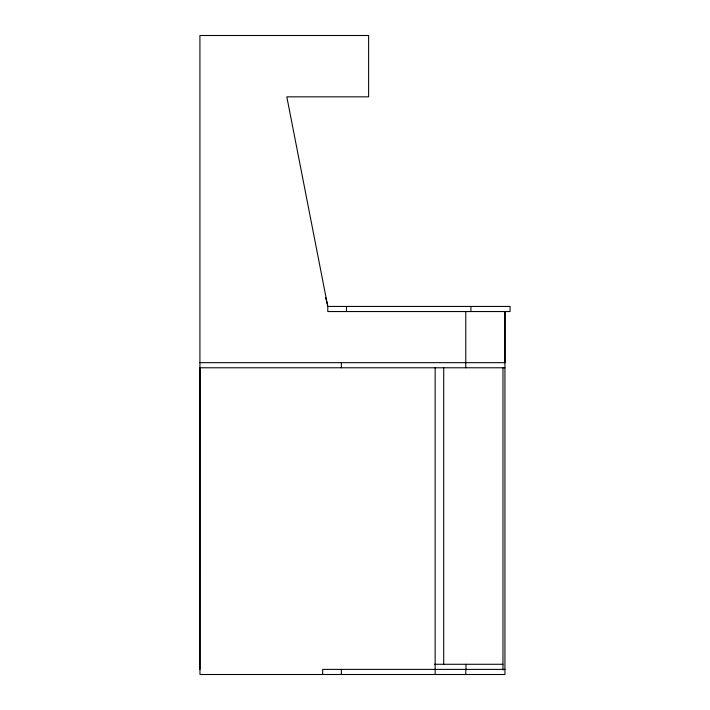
<?xml version="1.0" encoding="UTF-8"?>
<svg xmlns="http://www.w3.org/2000/svg" width="710" height="710" viewBox="0 0 710 710"><rect width="100%" height="100%" fill="white"/><g stroke="black" fill="none" stroke-linecap="round" stroke-linejoin="round"><path stroke-width="1.06" d="M327.851 306.436L510.082 306.436L510.082 311.548L327.789 311.548L327.789 306.463L286.822 96.844L368.614 96.844L368.614 35.5L199.918 35.5L199.918 669.388M199.918 362.668L504.987 362.668M199.918 367.78L504.943 367.78M434.547 664.276L502.964 664.276M504.943 669.388L322.651 669.388L322.651 674.5M325.606 297.623L327.612 305.114M504.943 311.548L504.943 674.5L199.963 674.5L199.998 367.78M504.925 311.548L504.925 362.668M502.964 367.78L502.964 670.071M470.925 306.436L470.925 311.548M465.991 664.276L465.991 669.388M465.787 311.548L465.787 367.78M465.787 669.388L465.787 674.5M443.706 367.78L443.706 664.533M435.15 367.78L435.15 674.5M346.498 306.436L346.498 311.548M341.359 362.668L341.359 367.78M341.359 669.388L341.359 674.5"/></g></svg>
